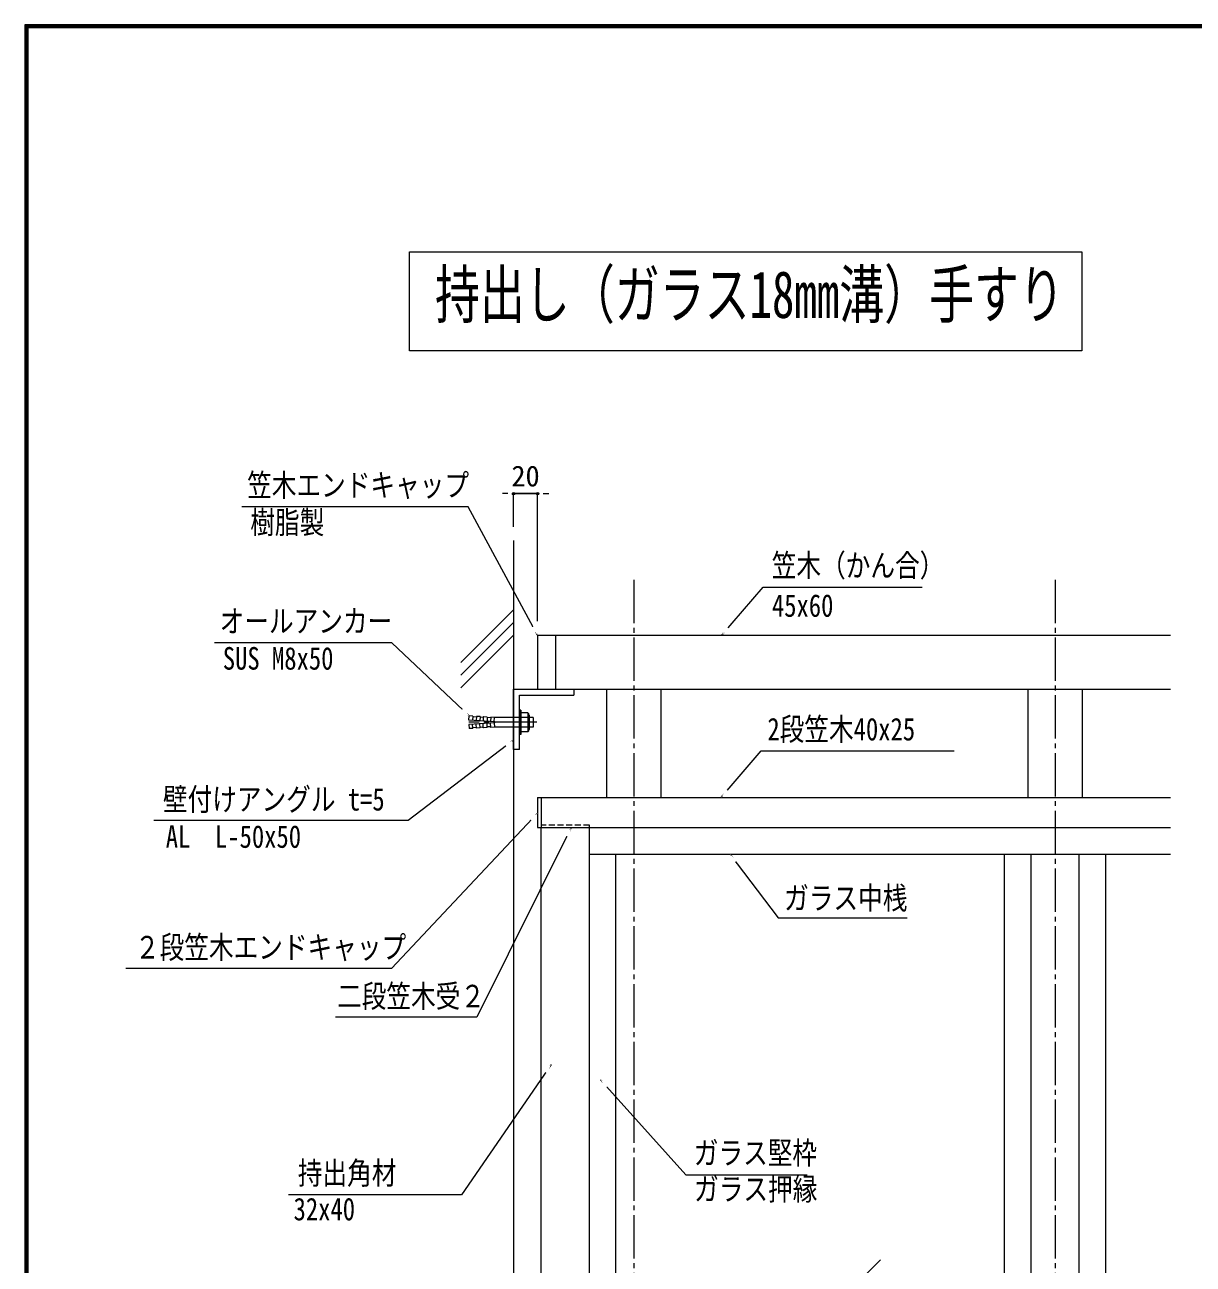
# Model space of a CAD drawing. Units: millimetres at full size; details may follow other scales. Extents: x -3475 to 3471, y -1129 to 1133.
# Drawn here: x -3475 to -2505, y 103 to 1133 of the extents above; entities that cross this region are included whole.
import ezdxf
from ezdxf.enums import TextEntityAlignment as Align

# ---------------------------------------------------------------- set-up
doc = ezdxf.new("R2010")
doc.units = ezdxf.units.MM
doc.header["$LTSCALE"] = 4
doc.header["$PDMODE"] = 32
doc.header["$PDSIZE"] = 2
doc.linetypes.add('CHAIN2', pattern=[12, 9, -1, 1, -1])
doc.linetypes.add('DASHED1', pattern=[1.8, 1.2, -0.6])
for name, color, linetype, lineweight in [('0-0_0', 7, 'Continuous', 9), ('0-2_1寸法', 3, 'Continuous', 9), ('0-6_2躯体線', 4, 'Continuous', 5), ('0-7_3中心線', 2, 'CHAIN2', 9), ('0-8_41ｱﾙﾐ', 6, 'Continuous', 9), ('0-9_42ｱﾙﾐ部品', 6, 'Continuous', 9), ('0-A_4アルミ', 6, 'Continuous', 9), ('0-C_6ﾊｯﾁﾝｸﾞ', 4, 'Continuous', 5), ('1-3_WAKU', 7, 'Continuous', 9)]:
    doc.layers.add(name, color=color, linetype=linetype, lineweight=lineweight)
doc.styles.add('ＭＳ ゴシック', font='')
doc.styles.get('ＭＳ ゴシック').set_extended_font_data('MS Gothic')

msp = doc.modelspace()

# ---------------------------------------------------------------- linework, layer by layer
at = {"layer": '0-0_0'}
for p, q in [((-3049.381, 626.197), (-2523.588, 626.197)), ((-3049.381, 626.197), (-3049.381, 581.197)), ((-3034.381, 626.197), (-3034.381, 581.197)), ((-3049.381, 581.197), (-2523.588, 581.197)), ((-2991.881, 491.197), (-2991.881, 581.197)), ((-2946.881, 581.197), (-2946.881, 491.197)), ((-2641.881, 491.197), (-2641.881, 581.197)), ((-2596.881, 581.197), (-2596.881, 491.197))]:
    msp.add_line(p, q, dxfattribs=at)
msp.add_lwpolyline([(-2597.292, 862.361), (-3155.678, 862.361), (-3155.678, 944.687), (-2597.292, 944.687)], close=True, dxfattribs=at)
for points in [[(-3049.381, 626.197), (-3107.071, 732.64), (-3294.97, 732.64)], [(-2896.445, 626.197), (-2862.122, 665.946), (-2730.017, 665.946)], [(-3106.194, 558.938), (-3170.624, 619.646), (-3317.794, 619.646)], [(-3069.381, 538.958), (-3156.919, 472.137), (-3368.237, 472.137)], [(-2896.888, 491.197), (-2863.538, 529.872), (-2703.264, 529.872)], [(-3049.381, 478.328), (-3170.634, 349.172), (-3391.422, 349.172)], [(-3021.496, 466.197), (-3099.876, 308.547), (-3217.348, 308.547)], [(-2889.806, 444.197), (-2849.456, 391.21), (-2742.306, 391.21)], [(-3038.212, 269.36), (-3112.673, 161.014), (-3256.447, 161.014)], [(-2997.058, 256.747), (-2926.132, 177.726), (-2825.353, 177.726)]]:
    msp.add_lwpolyline(points, dxfattribs=at)
at = {"layer": '0-2_1寸法'}
for p, q in [((-3073.981, 743.704), (-3078.581, 743.704)), ((-3069.381, 716.197), (-3069.381, 743.704)), ((-3069.381, 743.704), (-3049.381, 743.704)), ((-3049.381, 743.704), (-3069.381, 743.704)), ((-3049.381, 637.697), (-3049.381, 743.704)), ((-3044.781, 743.704), (-3040.181, 743.704))]:
    msp.add_line(p, q, dxfattribs=at)
for p in [(-3069.381, 743.704), (-3049.381, 743.704)]:
    msp.add_point(p, dxfattribs=at)
at = {"layer": '0-6_2躯体線'}
for p, q in [((-3069.381, 704.697), (-3069.381, -598.803)), ((-3069.381, 647.253), (-3113.211, 603.423)), ((-3069.381, 636.644), (-3113.211, 592.814)), ((-3069.381, 626.036), (-3113.211, 582.205))]:
    msp.add_line(p, q, dxfattribs=at)
at = {"layer": '0-7_3中心線'}
for p, q in [((-2969.381, 672.176), (-2969.381, -598.803)), ((-2619.381, 672.176), (-2619.381, -598.803)), ((-3049.998, 553.697), (-3106.394, 553.697)), ((-3049.998, 553.697), (-3096.796, 553.697))]:
    msp.add_line(p, q, dxfattribs=at)
at = {"layer": '0-8_41ｱﾙﾐ'}
for p, q in [((-3106.394, 555.485), (-3106.194, 558.938)), ((-3103.182, 558.764), (-3106.194, 558.938)), ((-3103.182, 558.764), (-3103.383, 555.284)), ((-3100.216, 558.092), (-3103.211, 558.265)), ((-3100.187, 558.591), (-3100.388, 555.111)), ((-3097.192, 558.418), (-3100.187, 558.591)), ((-3097.192, 558.418), (-3097.393, 554.938)), ((-3094.56, 557.766), (-3097.221, 557.919)), ((-3094.56, 557.766), (-3097.136, 557.914)), ((-3094.531, 558.265), (-3094.732, 554.782)), ((-3091.536, 558.092), (-3094.531, 558.265)), ((-3091.202, 558.073), (-3094.197, 558.246)), ((-3091.202, 558.073), (-3091.403, 554.592)), ((-3088.57, 557.42), (-3091.231, 557.574)), ((-3088.236, 557.401), (-3091.231, 557.574)), ((-3088.207, 557.9), (-3088.408, 554.42)), ((-3085.212, 557.727), (-3088.207, 557.9)), ((-3085.414, 554.233), (-3085.212, 557.727)), ((-3064.381, 557.678), (-3085.212, 557.727)), ((-3064.381, 563.697), (-3064.381, 543.697)), ((-3063.396, 563.697), (-3064.381, 563.697)), ((-3063.396, 563.697), (-3063.396, 543.697)), ((-3057.396, 561.697), (-3063.396, 561.697)), ((-3057.396, 557.697), (-3063.396, 557.697)), ((-3057.396, 561.697), (-3057.396, 545.697)), ((-3056.396, 559.697), (-3056.396, 547.697)), ((-3053.198, 557.697), (-3056.396, 557.697)), ((-3053.198, 557.697), (-3053.198, 549.697)), ((-3084.941, 554.197), (-3106.396, 555.443)), ((-3084.941, 553.197), (-3106.396, 551.95)), ((-3106.394, 551.909), (-3106.194, 548.456)), ((-3103.182, 548.63), (-3106.194, 548.456)), ((-3103.182, 548.63), (-3103.383, 552.11)), ((-3100.216, 549.302), (-3103.211, 549.129)), ((-3100.187, 548.803), (-3100.388, 552.283)), ((-3097.192, 548.976), (-3100.187, 548.803)), ((-3097.192, 548.976), (-3097.393, 552.456)), ((-3094.56, 549.628), (-3097.221, 549.475)), ((-3094.56, 549.628), (-3097.136, 549.48)), ((-3094.531, 549.129), (-3094.732, 552.612)), ((-3091.536, 549.302), (-3094.531, 549.129)), ((-3091.202, 549.321), (-3094.197, 549.148)), ((-3091.202, 549.321), (-3091.403, 552.802)), ((-3088.236, 549.993), (-3091.231, 549.82)), ((-3088.57, 549.974), (-3091.231, 549.82)), ((-3088.207, 549.494), (-3088.408, 552.974)), ((-3085.212, 549.667), (-3088.207, 549.494)), ((-3064.381, 549.697), (-3085.443, 549.697)), ((-3085.414, 553.161), (-3085.212, 549.667)), ((-3084.941, 553.197), (-3084.941, 554.197)), ((-3057.396, 549.697), (-3063.396, 549.697)), ((-3053.198, 549.697), (-3056.396, 549.697)), ((-3063.396, 543.697), (-3064.381, 543.697)), ((-3057.396, 545.697), (-3063.396, 545.697))]:
    msp.add_line(p, q, dxfattribs=at)
for centre, radius, start, end in [((-3058.896, 559.697), 2.5, 306.87, 53.13), ((-3064.896, 553.697), 8.5, 331.928, 28.072), ((-3058.896, 547.697), 2.5, 306.87, 53.13)]:
    msp.add_arc(centre, radius, start, end, dxfattribs=at)
at = {"layer": '0-9_42ｱﾙﾐ部品'}
for p, q in [((-3069.381, 581.197), (-3019.381, 581.197)), ((-3069.381, 531.197), (-3069.381, 581.197)), ((-3019.381, 581.197), (-3019.381, 576.197)), ((-3064.381, 531.197), (-3064.381, 576.197)), ((-3064.381, 576.197), (-3019.381, 576.197)), ((-3064.381, 531.197), (-3069.381, 531.197)), ((-3046.381, -368.803), (-3046.381, 466.197)), ((-3006.381, -368.803), (-3006.381, 466.197)), ((-2984.381, -346.803), (-2984.381, 444.197)), ((-2661.381, -346.803), (-2661.381, 444.197)), ((-2639.381, -346.803), (-2639.381, 444.197)), ((-2599.381, -346.803), (-2599.381, 444.197)), ((-2577.381, -346.803), (-2577.381, 444.197))]:
    msp.add_line(p, q, dxfattribs=at)
at = {"layer": '0-9_42ｱﾙﾐ部品', "linetype": 'DASHED1'}
msp.add_lwpolyline([(-3006.381, 468.197), (-3046.381, 468.197), (-3046.381, 466.197), (-3006.381, 466.197)], close=True, dxfattribs=at)
at = {"layer": '0-A_4アルミ'}
for p, q in [((-3049.381, 491.197), (-2523.588, 491.197)), ((-3049.381, 491.197), (-3049.381, 466.197)), ((-3046.381, 491.197), (-3046.381, 466.197)), ((-3049.381, 466.197), (-2523.588, 466.197)), ((-3006.381, 444.197), (-2523.588, 444.197))]:
    msp.add_line(p, q, dxfattribs=at)
at = {"layer": '0-C_6ﾊｯﾁﾝｸﾞ'}
msp.add_line((-2852.051, 19.648), (-2764.59, 107.11), dxfattribs=at)
at = {"layer": '1-3_WAKU'}
for p, q in [((-3475.404, 1133.29), (-3475.404, -1129.11)), ((-273.004, 1133.29), (-3475.404, 1133.29)), ((-3474.804, 1132.69), (-3474.804, -1128.51)), ((-273.604, 1132.69), (-3474.804, 1132.69)), ((-3474.204, 1132.09), (-3474.204, -1127.91)), ((-274.204, 1132.09), (-3474.204, 1132.09)), ((-3473.604, 1131.49), (-3473.604, -1127.31)), ((-274.804, 1131.49), (-3473.604, 1131.49)), ((-3473.004, 1130.89), (-3473.004, -1126.71)), ((-275.404, 1130.89), (-3473.004, 1130.89))]:
    msp.add_line(p, q, dxfattribs=at)

# ---------------------------------------------------------------- texts
at = {"layer": '0-0_0', "style": 'ＭＳ ゴシック'}
for s, height, width, p in [('持出し（ガラス18mm溝）手すり', 39.1, 0.7, (-3134.615, 877.977)), ('笠木エンドキャップ', 18.77, 0.8, (-3290.687, 735.783)), ('樹脂製', 18.77, 0.8, (-3288.083, 704.798)), ('笠木（かん合）', 18.77, 0.8, (-2854.858, 669.088)), ('45x60', 18.77, 0.8, (-2854.721, 635.735)), ('オールアンカー', 18.77, 0.8, (-3313.511, 622.789)), ('SUS M8x50', 18.77, 0.8, (-3310.908, 591.804)), ('2段笠木40x25', 18.77, 0.8, (-2858.486, 533.015)), ('壁付けアングル t=5', 18.77, 0.8, (-3360.674, 474.747)), ('AL\u3000L-50x50', 18.77, 0.8, (-3358.298, 443.762)), ('ガラス中桟', 18.77, 0.8, (-2844.589, 392.661)), ('２段笠木エンドキャップ', 18.77, 0.8, (-3383.858, 351.782)), ('二段笠木受２', 18.77, 0.8, (-3215.953, 311.157)), ('ガラス堅枠', 18.77, 0.8, (-2919.627, 180.868)), ('持出角材', 18.77, 0.8, (-3248.605, 164.157)), ('ガラス押縁', 18.77, 0.8, (-2919.384, 150.865)), ('32x40', 18.77, 0.8, (-3252.108, 134.224))]:
    msp.add_text(s, height=height, dxfattribs=dict(at, width=width)).set_placement(p, align=Align.BOTTOM_LEFT)
at = {"layer": '0-2_1寸法', "style": 'ＭＳ ゴシック'}
msp.add_text('20', height=17.27, dxfattribs=at).set_placement((-3071.157, 744.523), align=Align.BOTTOM_LEFT)

# ---------------------------------------------------------------- next in the draw order: wipeouts: each hides what was drawn before it
for points in [[(-3054.356, 632.462), (-3051.914, 633.786), (-3049.381, 626.197), (-3049.381, 626.197)], [(-2892.347, 633.068), (-2890.244, 631.252), (-2896.445, 626.197), (-2896.445, 626.197)], [(-3112.881, 563.329), (-3110.976, 565.352), (-3106.194, 558.938), (-3106.194, 558.938)], [(-3074.801, 533.074), (-3076.486, 535.282), (-3069.381, 538.958), (-3069.381, 538.958)], [(-2892.795, 498.071), (-2890.691, 496.256), (-2896.888, 491.197), (-2896.888, 491.197)], [(-3053.761, 471.634), (-3055.786, 473.535), (-3049.381, 478.328), (-3049.381, 478.328)], [(-3023.759, 458.524), (-3026.247, 459.761), (-3021.496, 466.197), (-3021.496, 466.197)], [(-2883.928, 438.77), (-2886.138, 437.087), (-2889.806, 444.197), (-2889.806, 444.197)], [(-3041.53, 262.08), (-3043.82, 263.654), (-3038.212, 269.36), (-3038.212, 269.36)], [(-2990.762, 251.812), (-2992.83, 249.956), (-2997.058, 256.747), (-2997.058, 256.747)]]:
    msp.add_wipeout(points)

doc.saveas('drawing.dxf')
